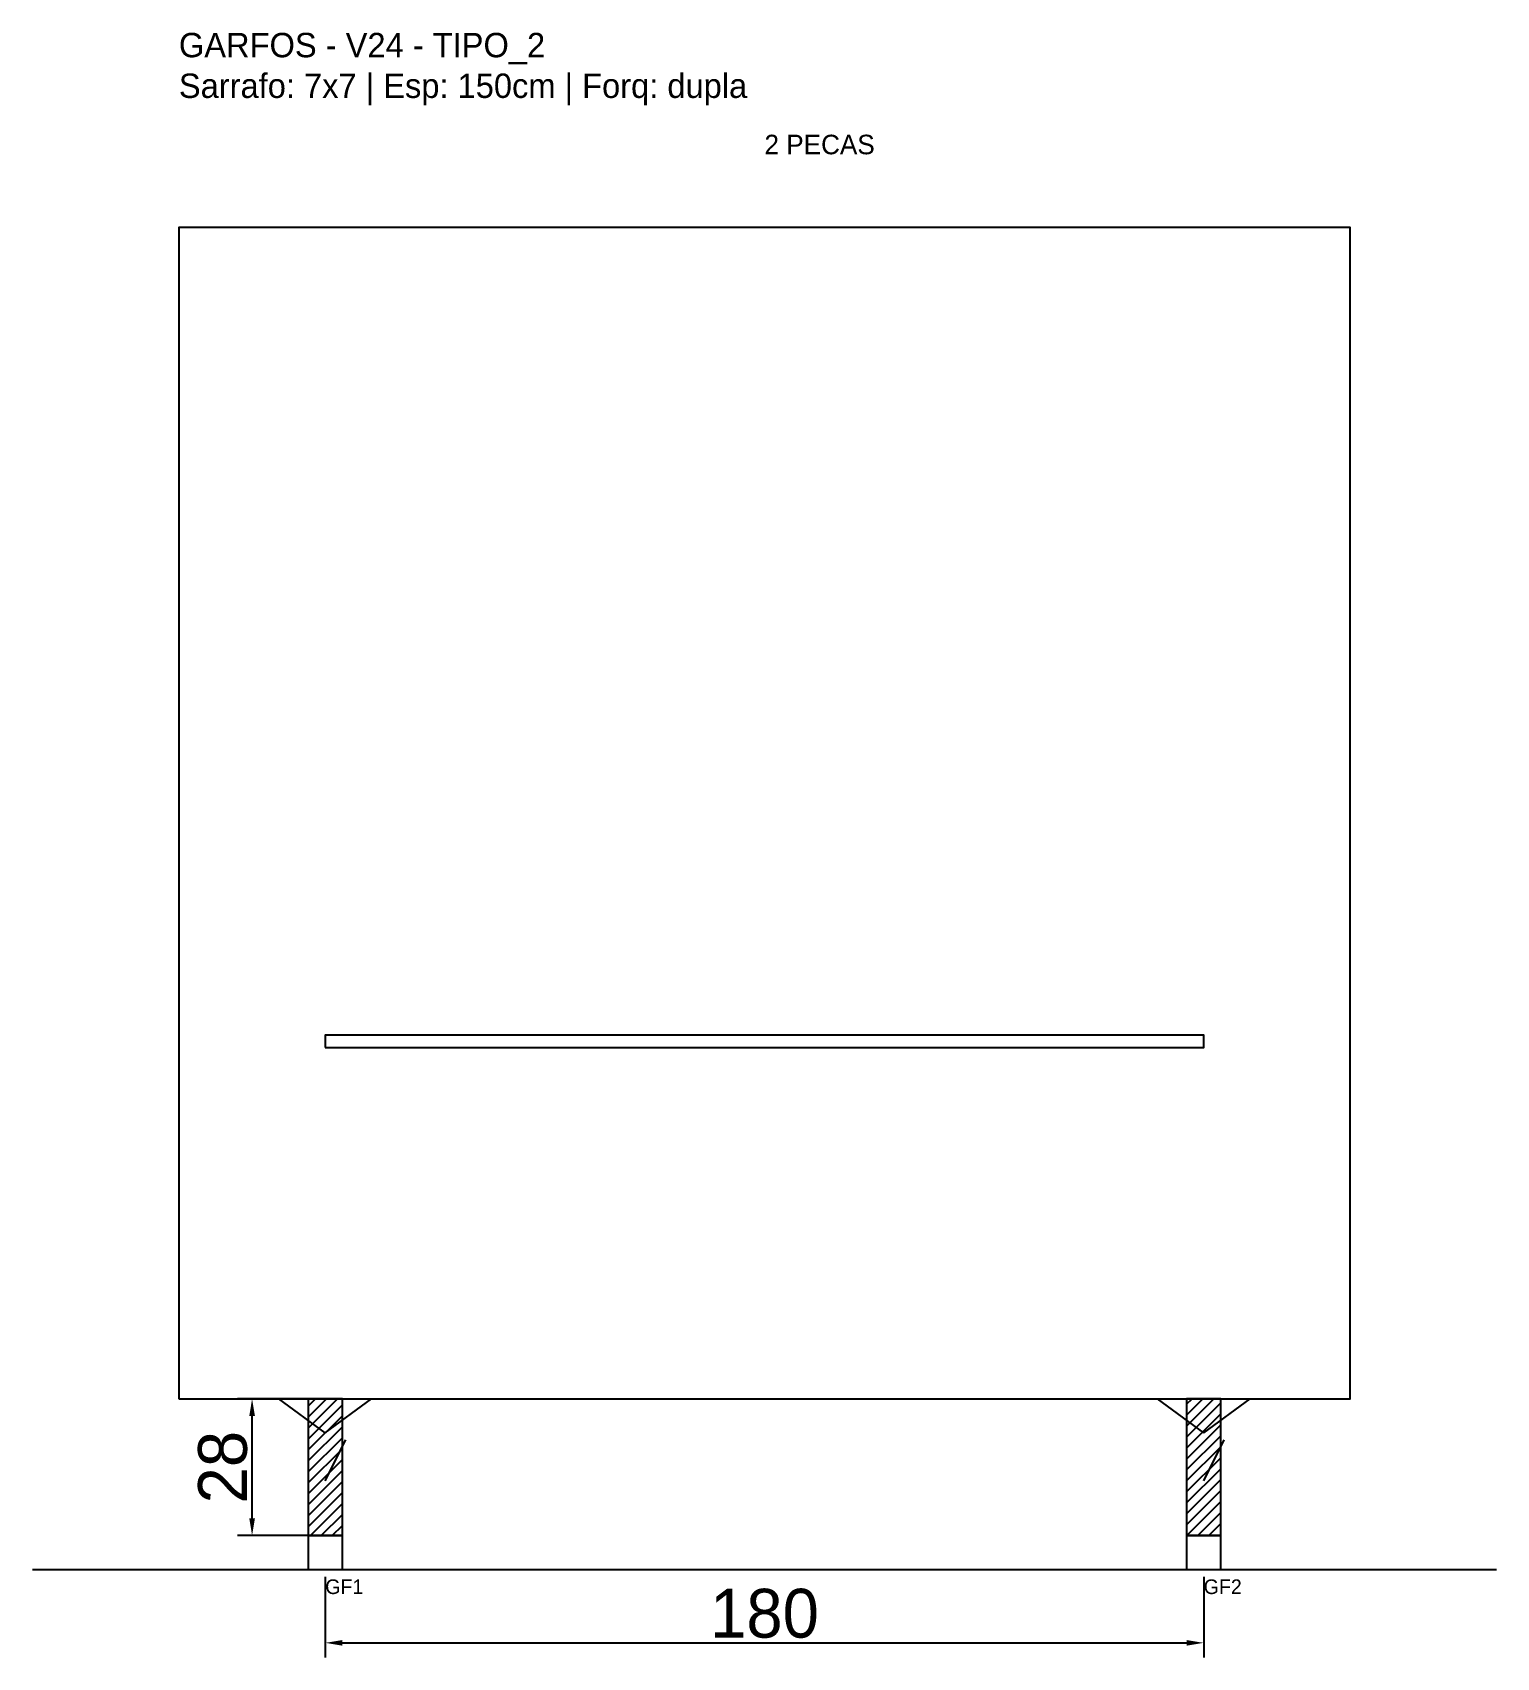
# Model space of a CAD drawing. Header units: metres. Extents: x -30 to 270, y -25 to 308.
import ezdxf

# ---------------------------------------------------------------- set-up
doc = ezdxf.new("R2010")
doc.units = ezdxf.units.M
for name, color, linetype in [('BARRA_ANCORAGEM', 1, 'Continuous'), ('COTA', 241, 'Continuous'), ('GARFOS OK', 3, 'Continuous'), ('NOME DA VIGA', 6, 'Continuous'), ('SARR_7x7', 40, 'Continuous'), ('TIRAS REESCORAMENTO', 252, 'Continuous'), ('VIGAS', 3, 'Continuous')]:
    doc.layers.add(name, color=color, linetype=linetype)
doc.dimstyles.new('EZ DXF', dxfattribs={"dimtxt": 10, "dimasz": 3.5, "dimexe": 3, "dimexo": 1.5, "dimgap": 1, "dimtad": 1, "dimdec": 1, "dimdsep": 46, "dimcen": 2.5, "dimazin": 3, "dimtfac": 1, "dimtmove": 0, "dimatfit": 3})

msp = doc.modelspace()

# ---------------------------------------------------------------- hatches: boundary and pattern name
at = {"layer": 'COTA'}
h = msp.add_hatch(dxfattribs=at)
h.set_pattern_fill('ANSI31', scale=0.5)
h.paths.add_polyline_path([(26.5, 0), (33.5, 0), (33.5, 28), (26.5, 28)])
h = msp.add_hatch(dxfattribs=at)
h.set_pattern_fill('ANSI31', scale=0.5)
h.paths.add_polyline_path([(206.5, 0), (213.5, 0), (213.5, 28), (206.5, 28)])

# ---------------------------------------------------------------- linework, layer by layer
at = {"layer": 'BARRA_ANCORAGEM'}
for p, q in [((30, 11.2), (34.2, 19.6)), ((210, 11.2), (214.2, 19.6))]:
    msp.add_line(p, q, dxfattribs=at)
at = {"layer": 'GARFOS OK'}
for p, q in [((30, 21), (20.5, 28)), ((20.5, 28), (39.5, 28)), ((30, 21), (39.5, 28)), ((210, 21), (200.5, 28)), ((200.5, 28), (219.5, 28)), ((210, 21), (219.5, 28))]:
    msp.add_line(p, q, dxfattribs=at)
at = {"layer": 'GARFOS OK', "linetype": 'CONTINUOUS'}
msp.add_line((-30, -7), (270, -7), dxfattribs=at)
at = {"layer": 'GARFOS OK'}
for points in [[(26.5, 0), (33.5, 0), (33.5, 28), (26.5, 28), (26.5, 0)], [(206.5, 0), (213.5, 0), (213.5, 28), (206.5, 28), (206.5, 0)]]:
    msp.add_lwpolyline(points, dxfattribs=at)
at = {"layer": 'SARR_7x7'}
for points in [[(26.5, -7), (33.5, -7), (33.5, 0), (26.5, 0), (26.5, -7)], [(206.5, -7), (213.5, -7), (213.5, 0), (206.5, 0), (206.5, -7)]]:
    msp.add_lwpolyline(points, dxfattribs=at)
at = {"layer": 'TIRAS REESCORAMENTO'}
msp.add_lwpolyline([(30, 100), (210, 100), (210, 102.5), (30, 102.5), (30, 100)], dxfattribs=at)
at = {"layer": 'VIGAS'}
msp.add_lwpolyline([(0, 28), (240, 28), (240, 268), (0, 268), (0, 28)], dxfattribs=at)

# ---------------------------------------------------------------- texts
at = {"layer": 'NOME DA VIGA'}
for s, height, p in [('2 PECAS', 4, (120, 283)), ('GF1', 3, (30, -12)), ('GF2', 3, (210, -12))]:
    msp.add_text(s, height=height, dxfattribs=at).set_placement(p)
at = {"layer": 'NOME DA VIGA', "insert": (0, 293), "char_height": 5, "attachment_point": 7}
msp.add_mtext('GARFOS - V24 - TIPO_2\\PSarrafo: 7x7 | Esp: 150cm | Forq: dupla', dxfattribs=at)

# ---------------------------------------------------------------- dimensions: what is measured, and where the dimension line sits
at = {"layer": 'COTA'}
msp.add_linear_dim(base=(15, 0), p1=(30, 0), p2=(30, 28), angle=90, dimstyle='EZ DXF', dxfattribs=at).render()
msp.add_linear_dim(base=(30, -22), p1=(30, -7), p2=(210, -7), dimstyle='EZ DXF', dxfattribs=at).render()

doc.saveas('drawing.dxf')
